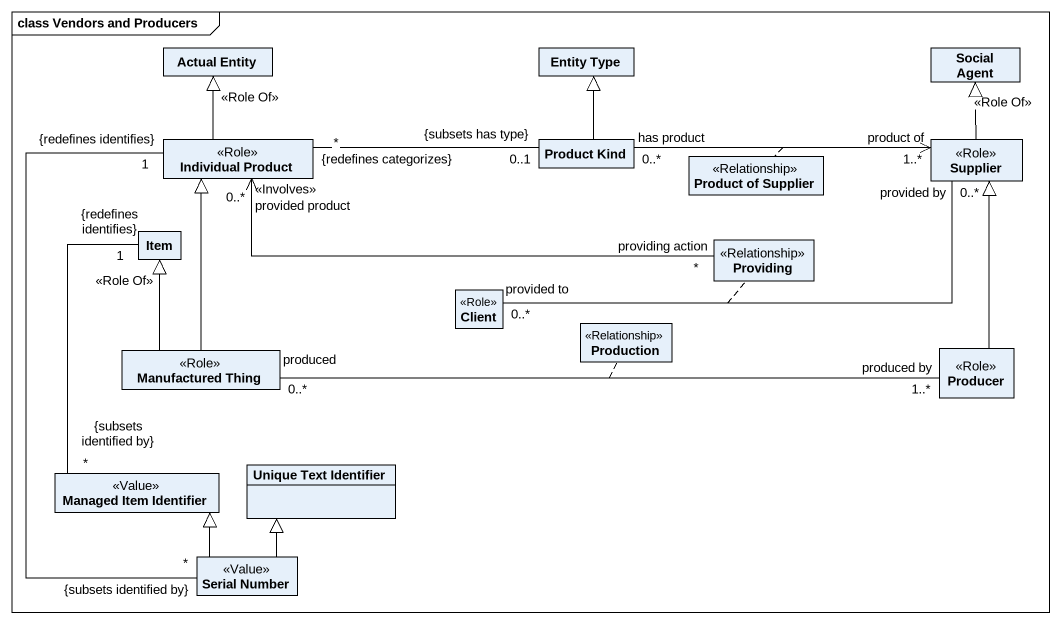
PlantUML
@startuml
mainframe class Vendors and Producers
hide circle
hide empty members
class "Actual Entity" as Actual_Entity
class "Entity Type" as Entity_Type
class "Social Agent" as Social_Agent
class "Individual Product" as Individual_Product <<Role>>
class "Product Kind" as Product_Kind
class "Product of Supplier" as Product_of_Supplier <<Relationship>>
class Supplier <<Role>>
class Item
class Providing <<Relationship>>
class Client <<Role>>
class Production <<Relationship>>
class "Manufactured Thing" as Manufactured_Thing <<Role>>
class Producer <<Role>>
class "Managed Item Identifier" as Managed_Item_Identifier <<Value>>
class "Unique Text Identifier" as Unique_Text_Identifier
class "Serial Number" as Serial_Number <<Value>>
Individual_Product -up-|> Actual_Entity : <<Role Of>>
Product_Kind -up-|> Entity_Type
Product_Kind "0..1\n{subsets has type}" -left- "*\n{redefines categorizes}" Individual_Product
Supplier -up-|> Social_Agent : <<Role Of>>
Supplier "1..*\nproduct of" <-left- "0..*\nhas product" Product_Kind
(Supplier, Product_Kind) .. Product_of_Supplier
Providing "*\nproviding action" -left-> "0..*\nprovided product\n<<Involves>>" Individual_Product
Client "0..*\nprovided to" -right- "0..*\nprovided by" Supplier
(Client, Supplier) .. Providing
Manufactured_Thing -up-|> Individual_Product
Manufactured_Thing -up-|> Item : <<Role Of>>
Manufactured_Thing "produced\n0..*" -right- "produced by\n1..*" Producer
(Manufactured_Thing, Producer) .. Production
Producer -up-|> Supplier
Managed_Item_Identifier "*\n{subsets identified by}" -up- "1\n{redefines identifies}" Item
Serial_Number "*\n{subsets identified by}" -up- "1\n{redefines identifies}" Individual_Product
Serial_Number -up-|> Managed_Item_Identifier
Serial_Number -up-|> Unique_Text_Identifier
@enduml
